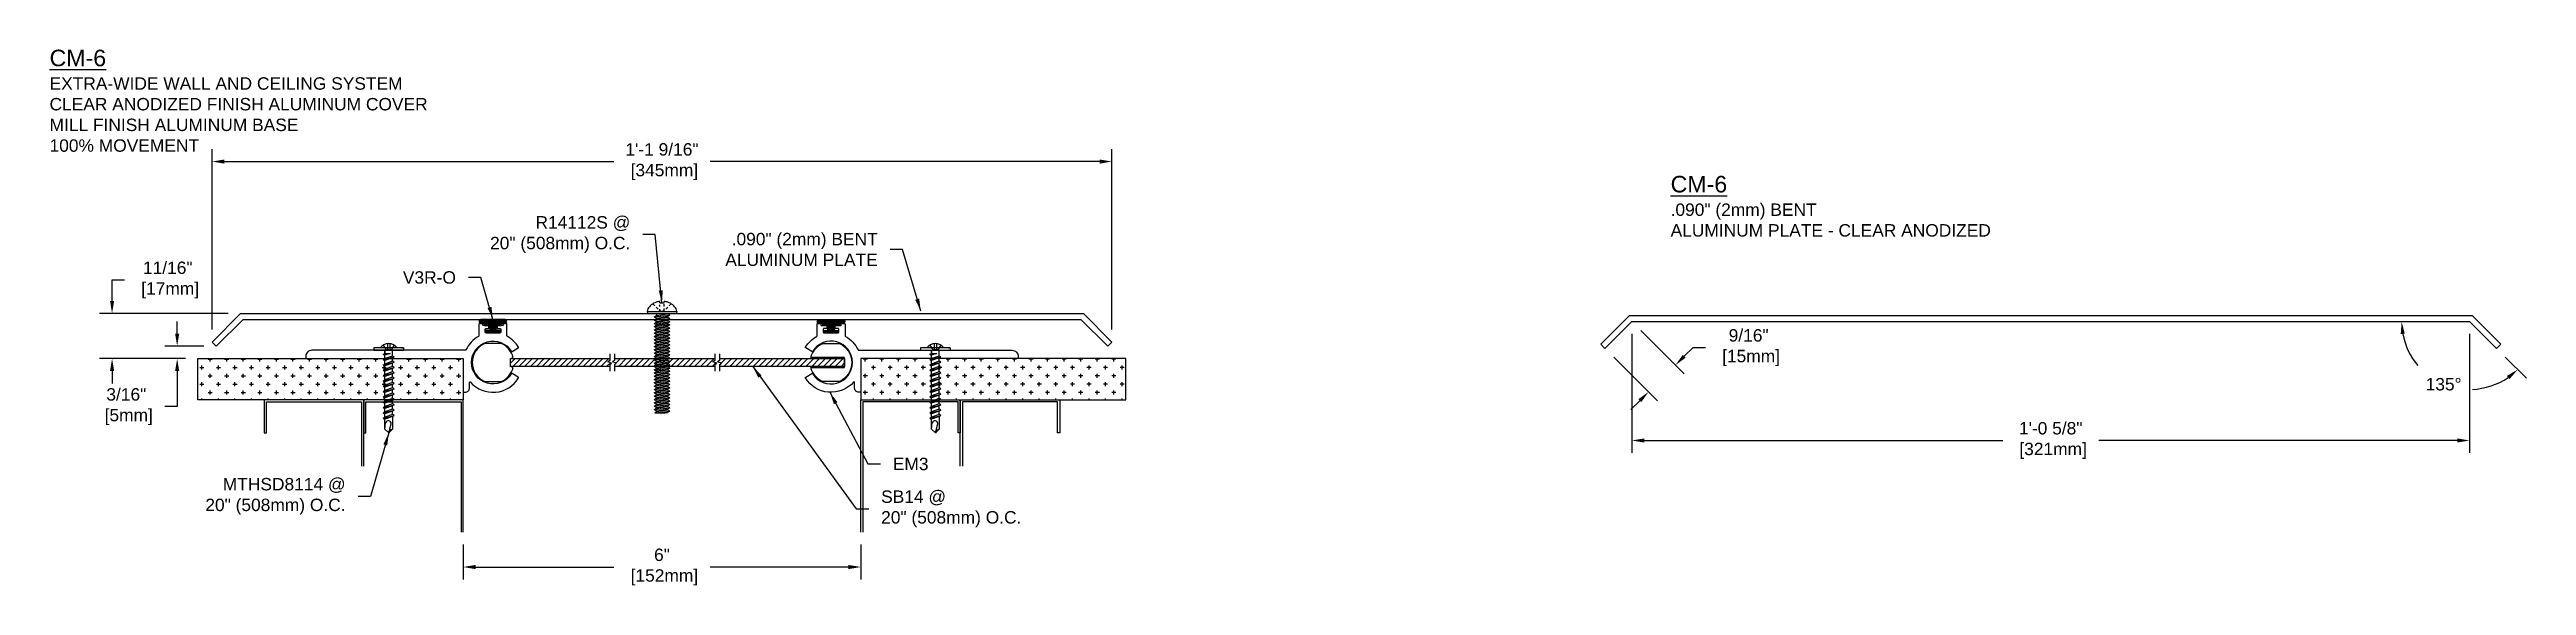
# Model space of a CAD drawing. Header units: inches. Extents: x -1.5 to 35.9, y 0.1 to 8.2.
import ezdxf

# ---------------------------------------------------------------- set-up
doc = ezdxf.new("R2010")
doc.units = ezdxf.units.IN
doc.header["$MEASUREMENT"] = 0
doc.linetypes.add('HIDDEN2', pattern=[0.1875, 0.125, -0.0625])
for name, color, linetype in [('Anchors', 4, 'Continuous'), ('Conditions', 1, 'Continuous'), ('Dimensions', 3, 'Continuous'), ('Fillers', 2, 'Continuous'), ('Metals', 7, 'Continuous'), ('TEXT', 2, 'Continuous')]:
    doc.layers.add(name, color=color, linetype=linetype)
doc.styles.add('ARIAL', font='arial.ttf')
doc.dimstyles.new('Arial', dxfattribs={"dimtxt": 0.1875, "dimasz": 0.1875, "dimexe": 0.1875, "dimexo": 0.1875, "dimgap": 0.1875, "dimtad": 0, "dimtih": 1, "dimtoh": 1, "dimdec": 4, "dimzin": 3, "dimdsep": 46, "dimlunit": 4, "dimtxsty": 'ARIAL', "dimcen": 0.1875, "dimadec": 0, "dimazin": 0, "dimtfac": 1, "dimtdec": 4, "dimtofl": 0, "dimtmove": 0, "dimatfit": 3, "dimfxl": 0, "dimfrac": 2, "dimtolj": 1, "dimtzin": 0, "dimarcsym": 0})

# ---------------------------------------------------------------- blocks, each defined once
blk = doc.blocks.new('V3RforCM')
h = blk.add_hatch(color=256)
h.paths.add_polyline_path([(0.141, -0.163), (0.205, -0.163, 0.8111), (0.189, -0.1), (-0.156, -0.1, 0.8111), (-0.172, -0.163), (-0.109, -0.163), (-0.109, -0.194), (-0.03, -0.194), (-0.03, -0.241), (-0.036, -0.267), (-0.091, -0.267), (-0.091, -0.302), (0.124, -0.302), (0.124, -0.267), (0.069, -0.267), (0.063, -0.241), (0.063, -0.194), (0.141, -0.194)])
edge = h.paths.add_edge_path(flags=16)
edge.add_spline(control_points=[(-0.139, -0.141), (-0.14, -0.141), (-0.185, -0.12), (-0.087, -0.129), (0.017, -0.14)], knot_values=[0.028497, 0.028497, 0.028497, 0.028497, 0.032831, 0.201023, 0.201023, 0.201023, 0.201023], degree=3, periodic=0)
edge.add_spline(control_points=[(0.017, -0.14), (0.12, -0.129), (0.218, -0.12), (0.173, -0.141), (0.172, -0.141)], knot_values=[0.028497, 0.028497, 0.028497, 0.028497, 0.196688, 0.201023, 0.201023, 0.201023, 0.201023], degree=3, periodic=0)
edge.add_line((0.172, -0.141), (-0.139, -0.141))
blk.add_lwpolyline([(0.141, -0.194), (0.141, -0.163), (0.205, -0.163, 0.8111), (0.189, -0.1), (-0.156, -0.1, 0.8111), (-0.172, -0.163), (-0.109, -0.163), (-0.109, -0.194), (-0.03, -0.194), (-0.03, -0.241), (-0.036, -0.267), (-0.091, -0.267), (-0.091, -0.302), (0.124, -0.302), (0.124, -0.267), (0.069, -0.267), (0.063, -0.241), (0.063, -0.194)], format="xyb", close=True)
blk.add_lwpolyline([(0.172, -0.141), (-0.139, -0.141)])
for points in [[(-0.139, -0.141), (-0.14, -0.141), (-0.185, -0.12), (-0.087, -0.129), (0.017, -0.14)], [(0.172, -0.141), (0.173, -0.141), (0.218, -0.12), (0.12, -0.129), (0.017, -0.14)]]:
    blk.add_open_spline(points, degree=3, knots=[0.028497, 0.028497, 0.028497, 0.028497, 0.0328313, 0.2010226, 0.2010226, 0.2010226, 0.2010226])
blk = doc.blocks.new('SB14')
h = blk.add_hatch()
h.set_pattern_fill('ANSI31', color=256, scale=0.5, style=0)
h.set_pattern_definition([(45, (0.5, 0), (-0.04419417, 0.04419417), [])])
h.paths.add_polyline_path([(10.047, 12.46), (10.047, 12.43), (10.018, 12.411), (10.076, 12.389), (10.047, 12.37), (10.047, 12.34), (11.933, 12.34), (11.933, 12.46)])
h.paths.add_polyline_path([(9.977, 12.34), (9.977, 12.37), (10.006, 12.389), (9.948, 12.411), (9.977, 12.43), (9.977, 12.46), (8.46, 12.46), (8.46, 12.43), (8.431, 12.411), (8.489, 12.389), (8.46, 12.37), (8.46, 12.34)])
h.paths.add_polyline_path([(8.419, 12.389), (8.361, 12.411), (8.39, 12.43), (8.39, 12.46), (6.891, 12.46), (6.891, 12.34), (8.39, 12.34), (8.39, 12.37)])
for p, q in [((8.39, 12.43), (8.361, 12.411)), ((8.419, 12.389), (8.361, 12.411)), ((8.39, 12.53), (8.39, 12.43)), ((8.39, 12.37), (8.419, 12.389)), ((8.39, 12.37), (8.39, 12.27)), ((8.46, 12.43), (8.431, 12.411)), ((8.489, 12.389), (8.431, 12.411)), ((8.46, 12.53), (8.46, 12.43)), ((8.46, 12.37), (8.489, 12.389)), ((8.46, 12.37), (8.46, 12.27)), ((9.977, 12.43), (9.948, 12.411)), ((10.006, 12.389), (9.948, 12.411)), ((9.977, 12.53), (9.977, 12.43)), ((9.977, 12.37), (10.006, 12.389)), ((9.977, 12.37), (9.977, 12.27)), ((10.047, 12.43), (10.018, 12.411)), ((10.076, 12.389), (10.018, 12.411)), ((10.047, 12.53), (10.047, 12.43)), ((10.047, 12.37), (10.076, 12.389)), ((10.047, 12.37), (10.047, 12.27))]:
    blk.add_line(p, q)
for points in [[(6.932, 12.474, 0.233897), (6.754, 12.686), (6.504, 12.686, 0.654654), (6.504, 12.113), (6.754, 12.113, 0.233897), (6.932, 12.325), (6.891, 12.34), (6.891, 12.46)], [(11.933, 12.474), (11.425, 12.474, -0.233897), (11.604, 12.686), (11.854, 12.686, -0.654654), (11.854, 12.113), (11.604, 12.113, -0.233897), (11.425, 12.325), (11.933, 12.325)]]:
    blk.add_lwpolyline(points, format="xyb", close=True)
for points in [[(6.891, 12.46), (8.39, 12.46)], [(8.39, 12.34), (6.891, 12.34)], [(8.46, 12.46), (9.977, 12.46)], [(9.977, 12.34), (8.46, 12.34)], [(10.047, 12.46), (11.933, 12.46), (11.933, 12.34), (10.047, 12.34)]]:
    blk.add_lwpolyline(points)
blk = doc.blocks.new('R14112S')
for p, q in [((-0.226, 0.031), (0.226, 0.031)), ((-0.226, 0.031), (-0.22, 0)), ((-0.22, 0), (0.22, 0)), ((-0.109, 0.116), (-0.133, 0.141)), ((-0.057, 0.062), (-0.086, 0.092)), ((-0.085, 0), (-0.085, -0.03)), ((-0.034, 0.038), (-0.042, 0.046)), ((-0.034, 0.161), (-0.034, 0.182)), ((-0.034, 0.161), (0.034, 0.161)), ((-0.034, 0.103), (-0.034, 0.131)), ((-0.034, 0.038), (-0.034, 0.065)), ((-0.034, 0.038), (-0.01, 0.038)), ((0.01, 0.038), (0.034, 0.038)), ((0.034, 0.161), (0.034, 0.182)), ((0.034, 0.106), (0.034, 0.142)), ((0.034, 0.038), (0.034, 0.073)), ((0.034, 0.038), (0.042, 0.046)), ((0.057, 0.062), (0.086, 0.092)), ((0.085, 0), (0.085, -0.005)), ((0.109, 0.116), (0.133, 0.141)), ((0.226, 0.031), (0.22, 0)), ((-0.119, -0.05), (0.119, -0.025)), ((-0.119, -0.05), (-0.085, -0.03)), ((-0.119, -0.05), (-0.085, -0.07)), ((-0.119, -0.1), (0.119, -0.075)), ((-0.119, -0.1), (-0.085, -0.08)), ((-0.119, -0.1), (-0.085, -0.12)), ((-0.119, -0.15), (0.119, -0.125)), ((-0.119, -0.15), (-0.085, -0.13)), ((-0.119, -0.15), (-0.085, -0.17)), ((-0.119, -0.2), (0.119, -0.175)), ((-0.119, -0.2), (-0.085, -0.18)), ((-0.119, -0.2), (-0.085, -0.22)), ((-0.119, -0.25), (0.119, -0.225)), ((-0.119, -0.25), (-0.085, -0.23)), ((-0.119, -0.25), (-0.085, -0.27)), ((-0.119, -0.3), (0.119, -0.275)), ((-0.119, -0.3), (-0.085, -0.28)), ((-0.119, -0.3), (-0.085, -0.32)), ((-0.119, -0.35), (0.119, -0.325)), ((-0.119, -0.35), (-0.085, -0.33)), ((-0.119, -0.35), (-0.085, -0.37)), ((-0.085, -0.03), (0.085, -0.005)), ((-0.085, -0.07), (0.085, -0.045)), ((-0.085, -0.08), (0.085, -0.055)), ((-0.085, -0.07), (-0.085, -0.08)), ((-0.085, -0.12), (0.085, -0.095)), ((-0.085, -0.13), (0.085, -0.105)), ((-0.085, -0.12), (-0.085, -0.13)), ((-0.085, -0.17), (0.085, -0.145)), ((-0.085, -0.18), (0.085, -0.155)), ((-0.085, -0.17), (-0.085, -0.18)), ((-0.085, -0.22), (0.085, -0.195)), ((-0.085, -0.23), (0.085, -0.205)), ((-0.085, -0.22), (-0.085, -0.23)), ((-0.085, -0.27), (0.085, -0.245)), ((-0.085, -0.28), (0.085, -0.255)), ((-0.085, -0.27), (-0.085, -0.28)), ((-0.085, -0.32), (0.085, -0.295)), ((-0.085, -0.33), (0.085, -0.305)), ((-0.085, -0.32), (-0.085, -0.33)), ((-0.085, -0.37), (0.085, -0.345)), ((-0.085, -0.38), (0.085, -0.355)), ((-0.085, -0.37), (-0.085, -0.38)), ((0.119, -0.025), (0.085, -0.005)), ((0.119, -0.025), (0.085, -0.045)), ((0.085, -0.045), (0.085, -0.055)), ((0.119, -0.075), (0.085, -0.055)), ((0.119, -0.075), (0.085, -0.095)), ((0.085, -0.095), (0.085, -0.105)), ((0.119, -0.125), (0.085, -0.105)), ((0.119, -0.125), (0.085, -0.145)), ((0.085, -0.145), (0.085, -0.155)), ((0.119, -0.175), (0.085, -0.155)), ((0.119, -0.175), (0.085, -0.195)), ((0.085, -0.195), (0.085, -0.205)), ((0.119, -0.225), (0.085, -0.205)), ((0.119, -0.225), (0.085, -0.245)), ((0.085, -0.245), (0.085, -0.255)), ((0.119, -0.275), (0.085, -0.255)), ((0.119, -0.275), (0.085, -0.295)), ((0.085, -0.295), (0.085, -0.305)), ((0.119, -0.325), (0.085, -0.305)), ((0.119, -0.325), (0.085, -0.345)), ((0.085, -0.345), (0.085, -0.355)), ((0.119, -0.375), (0.085, -0.355)), ((-0.119, -0.4), (0.119, -0.375)), ((-0.119, -0.4), (-0.085, -0.38)), ((-0.119, -0.4), (-0.085, -0.42)), ((-0.119, -0.45), (0.119, -0.425)), ((-0.119, -0.45), (-0.085, -0.43)), ((-0.119, -0.45), (-0.085, -0.47)), ((-0.119, -0.5), (0.119, -0.475)), ((-0.119, -0.5), (-0.085, -0.48)), ((-0.119, -0.5), (-0.085, -0.52)), ((-0.119, -0.55), (0.119, -0.525)), ((-0.119, -0.55), (-0.085, -0.53)), ((-0.119, -0.55), (-0.085, -0.57)), ((-0.119, -0.6), (0.119, -0.575)), ((-0.119, -0.6), (-0.085, -0.58)), ((-0.119, -0.6), (-0.085, -0.62)), ((-0.119, -0.65), (0.119, -0.625)), ((-0.119, -0.65), (-0.085, -0.63)), ((-0.119, -0.65), (-0.085, -0.67)), ((-0.119, -0.7), (0.119, -0.675)), ((-0.119, -0.7), (-0.085, -0.68)), ((-0.119, -0.7), (-0.085, -0.72)), ((-0.119, -0.75), (0.119, -0.725)), ((-0.119, -0.75), (-0.085, -0.73)), ((-0.085, -0.42), (0.085, -0.395)), ((-0.085, -0.43), (0.085, -0.405)), ((-0.085, -0.42), (-0.085, -0.43)), ((-0.085, -0.47), (0.085, -0.445)), ((-0.085, -0.48), (0.085, -0.455)), ((-0.085, -0.47), (-0.085, -0.48)), ((-0.085, -0.52), (0.085, -0.495)), ((-0.085, -0.53), (0.085, -0.505)), ((-0.085, -0.52), (-0.085, -0.53)), ((-0.085, -0.57), (0.085, -0.545)), ((-0.085, -0.58), (0.085, -0.555)), ((-0.085, -0.57), (-0.085, -0.58)), ((-0.085, -0.62), (0.085, -0.595)), ((-0.085, -0.63), (0.085, -0.605)), ((-0.085, -0.62), (-0.085, -0.63)), ((-0.085, -0.67), (0.085, -0.645)), ((-0.085, -0.68), (0.085, -0.655)), ((-0.085, -0.67), (-0.085, -0.68)), ((-0.085, -0.72), (0.085, -0.695)), ((-0.085, -0.73), (0.085, -0.705)), ((-0.085, -0.72), (-0.085, -0.73)), ((-0.085, -0.77), (0.085, -0.745)), ((0.119, -0.375), (0.085, -0.395)), ((0.085, -0.395), (0.085, -0.405)), ((0.119, -0.425), (0.085, -0.405)), ((0.119, -0.425), (0.085, -0.445)), ((0.085, -0.445), (0.085, -0.455)), ((0.119, -0.475), (0.085, -0.455)), ((0.119, -0.475), (0.085, -0.495)), ((0.085, -0.495), (0.085, -0.505)), ((0.119, -0.525), (0.085, -0.505)), ((0.119, -0.525), (0.085, -0.545)), ((0.085, -0.545), (0.085, -0.555)), ((0.119, -0.575), (0.085, -0.555)), ((0.119, -0.575), (0.085, -0.595)), ((0.085, -0.595), (0.085, -0.605)), ((0.119, -0.625), (0.085, -0.605)), ((0.119, -0.625), (0.085, -0.645)), ((0.085, -0.645), (0.085, -0.655)), ((0.119, -0.675), (0.085, -0.655)), ((0.119, -0.675), (0.085, -0.695)), ((0.085, -0.695), (0.085, -0.705)), ((0.119, -0.725), (0.085, -0.705)), ((0.119, -0.725), (0.085, -0.745)), ((0.085, -0.745), (0.085, -0.755)), ((-0.119, -0.75), (-0.085, -0.77)), ((-0.119, -0.8), (0.119, -0.775)), ((-0.119, -0.8), (-0.085, -0.78)), ((-0.119, -0.8), (-0.085, -0.82)), ((-0.119, -0.85), (0.119, -0.825)), ((-0.119, -0.85), (-0.085, -0.83)), ((-0.119, -0.85), (-0.085, -0.87)), ((-0.119, -0.9), (0.119, -0.875)), ((-0.119, -0.9), (-0.085, -0.88)), ((-0.119, -0.9), (-0.085, -0.92)), ((-0.119, -0.95), (0.119, -0.925)), ((-0.119, -0.95), (-0.085, -0.93)), ((-0.119, -0.95), (-0.085, -0.97)), ((-0.119, -1), (0.119, -0.975)), ((-0.119, -1), (-0.085, -0.98)), ((-0.119, -1), (-0.085, -1.02)), ((-0.119, -1.05), (0.119, -1.025)), ((-0.119, -1.05), (-0.085, -1.03)), ((-0.119, -1.05), (-0.085, -1.07)), ((-0.119, -1.1), (0.119, -1.075)), ((-0.119, -1.1), (-0.085, -1.08)), ((-0.119, -1.1), (-0.085, -1.12)), ((-0.085, -0.78), (0.085, -0.755)), ((-0.085, -0.77), (-0.085, -0.78)), ((-0.085, -0.82), (0.085, -0.795)), ((-0.085, -0.83), (0.085, -0.805)), ((-0.085, -0.82), (-0.085, -0.83)), ((-0.085, -0.87), (0.085, -0.845)), ((-0.085, -0.88), (0.085, -0.855)), ((-0.085, -0.87), (-0.085, -0.88)), ((-0.085, -0.92), (0.085, -0.895)), ((-0.085, -0.93), (0.085, -0.905)), ((-0.085, -0.92), (-0.085, -0.93)), ((-0.085, -0.97), (0.085, -0.945)), ((-0.085, -0.98), (0.085, -0.955)), ((-0.085, -0.97), (-0.085, -0.98)), ((-0.085, -1.02), (0.085, -0.995)), ((-0.085, -1.03), (0.085, -1.005)), ((-0.085, -1.02), (-0.085, -1.03)), ((-0.085, -1.07), (0.085, -1.045)), ((-0.085, -1.08), (0.085, -1.055)), ((-0.085, -1.07), (-0.085, -1.08)), ((-0.085, -1.12), (0.085, -1.095)), ((-0.085, -1.13), (0.085, -1.105)), ((-0.085, -1.12), (-0.085, -1.13)), ((0.119, -0.775), (0.085, -0.755)), ((0.119, -0.775), (0.085, -0.795)), ((0.085, -0.795), (0.085, -0.805)), ((0.119, -0.825), (0.085, -0.805)), ((0.119, -0.825), (0.085, -0.845)), ((0.085, -0.845), (0.085, -0.855)), ((0.119, -0.875), (0.085, -0.855)), ((0.119, -0.875), (0.085, -0.895)), ((0.085, -0.895), (0.085, -0.905)), ((0.119, -0.925), (0.085, -0.905)), ((0.119, -0.925), (0.085, -0.945)), ((0.085, -0.945), (0.085, -0.955)), ((0.119, -0.975), (0.085, -0.955)), ((0.119, -0.975), (0.085, -0.995)), ((0.085, -0.995), (0.085, -1.005)), ((0.119, -1.025), (0.085, -1.005)), ((0.119, -1.025), (0.085, -1.045)), ((0.085, -1.045), (0.085, -1.055)), ((0.119, -1.075), (0.085, -1.055)), ((0.119, -1.075), (0.085, -1.095)), ((0.085, -1.095), (0.085, -1.105)), ((0.119, -1.125), (0.085, -1.105)), ((-0.119, -1.15), (0.119, -1.125)), ((-0.119, -1.15), (-0.085, -1.13)), ((-0.119, -1.15), (-0.085, -1.17)), ((-0.119, -1.2), (0.119, -1.175)), ((-0.119, -1.2), (-0.085, -1.18)), ((-0.119, -1.2), (-0.085, -1.22)), ((-0.119, -1.25), (0.119, -1.225)), ((-0.119, -1.25), (-0.085, -1.23)), ((-0.119, -1.25), (-0.085, -1.27)), ((-0.119, -1.3), (0.119, -1.275)), ((-0.119, -1.3), (-0.085, -1.28)), ((-0.119, -1.3), (-0.085, -1.32)), ((-0.119, -1.35), (0.119, -1.325)), ((-0.119, -1.35), (-0.085, -1.33)), ((-0.119, -1.35), (-0.085, -1.37)), ((-0.119, -1.4), (0.119, -1.375)), ((-0.119, -1.4), (-0.085, -1.38)), ((-0.119, -1.4), (-0.085, -1.42)), ((-0.119, -1.45), (0.119, -1.425)), ((-0.119, -1.45), (-0.085, -1.43)), ((-0.119, -1.45), (-0.085, -1.47)), ((-0.11, -1.5), (0.119, -1.475)), ((-0.11, -1.5), (-0.085, -1.48)), ((-0.085, -1.17), (0.085, -1.145)), ((-0.085, -1.18), (0.085, -1.155)), ((-0.085, -1.17), (-0.085, -1.18)), ((-0.085, -1.22), (0.085, -1.195)), ((-0.085, -1.23), (0.085, -1.205)), ((-0.085, -1.22), (-0.085, -1.23)), ((-0.085, -1.27), (0.085, -1.245)), ((-0.085, -1.28), (0.085, -1.255)), ((-0.085, -1.27), (-0.085, -1.28)), ((-0.085, -1.32), (0.085, -1.295)), ((-0.085, -1.33), (0.085, -1.305)), ((-0.085, -1.32), (-0.085, -1.33)), ((-0.085, -1.37), (0.085, -1.345)), ((-0.085, -1.38), (0.085, -1.355)), ((-0.085, -1.37), (-0.085, -1.38)), ((-0.085, -1.42), (0.085, -1.395)), ((-0.085, -1.43), (0.085, -1.405)), ((-0.085, -1.42), (-0.085, -1.43)), ((-0.085, -1.47), (0.085, -1.445)), ((-0.085, -1.48), (0.085, -1.455)), ((-0.085, -1.47), (-0.085, -1.48)), ((0.048, -1.5), (0.085, -1.495)), ((0.119, -1.125), (0.085, -1.145)), ((0.085, -1.145), (0.085, -1.155)), ((0.119, -1.175), (0.085, -1.155)), ((0.119, -1.175), (0.085, -1.195)), ((0.085, -1.195), (0.085, -1.205)), ((0.119, -1.225), (0.085, -1.205)), ((0.119, -1.225), (0.085, -1.245)), ((0.085, -1.245), (0.085, -1.255)), ((0.119, -1.275), (0.085, -1.255)), ((0.119, -1.275), (0.085, -1.295)), ((0.085, -1.295), (0.085, -1.305)), ((0.119, -1.325), (0.085, -1.305)), ((0.119, -1.325), (0.085, -1.345)), ((0.085, -1.345), (0.085, -1.355)), ((0.119, -1.375), (0.085, -1.355)), ((0.119, -1.375), (0.085, -1.395)), ((0.085, -1.395), (0.085, -1.405)), ((0.119, -1.425), (0.085, -1.405)), ((0.119, -1.425), (0.085, -1.445)), ((0.085, -1.445), (0.085, -1.455)), ((0.119, -1.475), (0.085, -1.455)), ((0.119, -1.475), (0.085, -1.495)), ((-0.11, -1.5), (0.048, -1.5))]:
    blk.add_line(p, q)
for centre, radius, start, end in [((-0.08, 0), 0.149, 152.7282, 167.9922), ((-0.041, -0.02), 0.192, 128.7816, 152.7282), ((-0.016, -0.051), 0.232, 108.4084, 128.7816), ((0, -0.1), 0.284, 96.8718, 108.4084), ((0, -0.1), 0.284, 71.5916, 83.1282), ((0.016, -0.051), 0.232, 51.2184, 71.5916), ((0.041, -0.02), 0.192, 27.2718, 51.2184), ((0.08, 0), 0.149, 12.0078, 27.2718)]:
    blk.add_arc(centre, radius, start, end)
blk = doc.blocks.new('em3')
blk.add_lwpolyline([(-22.235, -3.441), (-22.235, -3.399, 0.414214), (-22.245, -3.389), (-22.28, -3.389, -0.414214), (-22.29, -3.379), (-22.29, -3.352, -0.414214), (-22.28, -3.342), (-22.207, -3.342, 0.414214), (-22.197, -3.332), (-22.197, -3.321, -0.414214), (-22.187, -3.311), (-22.151, -3.311, -0.414214), (-22.141, -3.321), (-22.141, -3.498, 0.273807), (-22.136, -3.507, -0.158832), (-21.945, -3.71, 0.29076), (-21.936, -3.716), (-19.621, -3.716, -0.414214), (-19.527, -3.81), (-19.527, -3.831, -0.414214), (-19.537, -3.841), (-21.892, -3.841, 0.414214), (-21.902, -3.851), (-21.902, -4.341, -0.414214), (-21.912, -4.351), (-21.933, -4.351, -0.414214), (-21.996, -4.289), (-21.996, -4.204, 0.692603), (-22.013, -4.198, -0.506912), (-22.737, -4.135, -0.420887), (-22.733, -4.121), (-22.642, -4.069, -0.405496), (-22.629, -4.072, 3.520953), (-22.629, -3.731, -0.405496), (-22.642, -3.734), (-22.733, -3.681, -0.420887), (-22.737, -3.668, -0.131423), (-22.569, -3.507, 0.273807), (-22.563, -3.498), (-22.563, -3.321, -0.414214), (-22.553, -3.311), (-22.517, -3.311, -0.414214), (-22.507, -3.321), (-22.507, -3.332, 0.414214), (-22.497, -3.342), (-22.425, -3.342, -0.414214), (-22.415, -3.352), (-22.415, -3.379, -0.414214), (-22.425, -3.389), (-22.46, -3.389, 0.414214), (-22.47, -3.399), (-22.47, -3.441, 0.414214), (-22.46, -3.451), (-22.245, -3.451, 0.414214)], format="xyb", close=True)
blk = doc.blocks.new('BENT ALUMPLT')
at = {"layer": 'Metals'}
for p, q in [((-6.788, -0.467), (-6.725, -0.53)), ((6.725, -0.53), (6.788, -0.467))]:
    blk.add_line(p, q, dxfattribs=at)
for points in [[(-6.788, -0.467), (-6.357, -0.035), (6.357, -0.035), (6.788, -0.467)], [(-6.725, -0.53), (-6.319, -0.125), (6.319, -0.125), (6.725, -0.53)]]:
    blk.add_lwpolyline(points, dxfattribs=at)
blk = doc.blocks.new('*D11')
at = {"layer": 'Defpoints', "color": 0}
for p in [(4.727, 0.882), (10.727, 0.882), (10.727, 0.357)]:
    blk.add_point(p, dxfattribs=at)
at = {"layer": 'Dimensions', "color": 0, "lineweight": -2}
for p, q in [((4.727, 0.695), (4.727, 0.169)), ((10.727, 0.695), (10.727, 0.169)), ((4.915, 0.357), (7.002, 0.357)), ((10.54, 0.357), (8.452, 0.357))]:
    blk.add_line(p, q, dxfattribs=at)
at = {"layer": 'Dimensions', "color": 0}
for points in [[(4.915, 0.388), (4.915, 0.325), (4.727, 0.357)], [(10.54, 0.388), (10.54, 0.325), (10.727, 0.357)]]:
    blk.add_solid(points, dxfattribs=at)
at = {"layer": 'Dimensions', "color": 0, "insert": (7.727, 0.357), "char_height": 0.1875, "attachment_point": 5, "style": 'ARIAL'}
blk.add_mtext('\\A1;6"\\P [152mm]', dxfattribs=at)
blk = doc.blocks.new('*D12')
at = {"layer": 'Defpoints', "color": 0}
for p in [(14.516, 6.483), (0.939, 3.757), (14.516, 3.757)]:
    blk.add_point(p, dxfattribs=at)
at = {"layer": 'Dimensions', "color": 0, "lineweight": -2}
for p, q in [((0.939, 3.945), (0.939, 6.671)), ((1.127, 6.483), (7.002, 6.483)), ((14.328, 6.483), (8.452, 6.483)), ((14.516, 3.945), (14.516, 6.671))]:
    blk.add_line(p, q, dxfattribs=at)
at = {"layer": 'Dimensions', "color": 0}
for points in [[(1.127, 6.515), (1.127, 6.452), (0.939, 6.483)], [(14.328, 6.515), (14.328, 6.452), (14.516, 6.483)]]:
    blk.add_solid(points, dxfattribs=at)
at = {"layer": 'Dimensions', "color": 0, "insert": (7.727, 6.483), "char_height": 0.1875, "attachment_point": 5, "style": 'ARIAL'}
blk.add_mtext('\\A1;1\'-1 9/16"\\P [345mm]', dxfattribs=at)
blk = doc.blocks.new('*D13')
at = {"layer": 'Defpoints', "color": 0}
for p in [(0.413, 3.507), (0.727, 3.507), (1.003, 3.694)]:
    blk.add_point(p, dxfattribs=at)
at = {"layer": 'Dimensions', "color": 0, "lineweight": -2}
for p, q in [((0.413, 3.881), (0.413, 4.069)), ((0.815, 3.694), (0.226, 3.694)), ((0.54, 3.507), (0.226, 3.507)), ((0.413, 3.32), (0.413, 2.781)), ((0.413, 2.781), (0.226, 2.781))]:
    blk.add_line(p, q, dxfattribs=at)
at = {"layer": 'Dimensions', "color": 0}
for points in [[(0.382, 3.881), (0.444, 3.881), (0.413, 3.694)], [(0.382, 3.32), (0.444, 3.32), (0.413, 3.507)]]:
    blk.add_solid(points, dxfattribs=at)
at = {"layer": 'Dimensions', "color": 0, "insert": (-0.354, 2.781), "char_height": 0.1875, "attachment_point": 5, "style": 'ARIAL'}
blk.add_mtext('\\A1;3/16"\\P [5mm]', dxfattribs=at)
blk = doc.blocks.new('*D14')
at = {"layer": 'Defpoints', "color": 0}
for p in [(-0.569, 4.19), (1.371, 4.19), (0.727, 3.507)]:
    blk.add_point(p, dxfattribs=at)
at = {"layer": 'Dimensions', "color": 0, "lineweight": -2}
for p, q in [((-0.569, 4.378), (-0.569, 4.694)), ((-0.569, 4.694), (-0.382, 4.694)), ((1.183, 4.19), (-0.757, 4.19)), ((0.54, 3.507), (-0.757, 3.507)), ((-0.569, 3.32), (-0.569, 3.132))]:
    blk.add_line(p, q, dxfattribs=at)
at = {"layer": 'Dimensions', "color": 0}
for points in [[(-0.6, 4.378), (-0.538, 4.378), (-0.569, 4.19)], [(-0.6, 3.32), (-0.538, 3.32), (-0.569, 3.507)]]:
    blk.add_solid(points, dxfattribs=at)
at = {"layer": 'Dimensions', "color": 0, "insert": (0.271, 4.694), "char_height": 0.1875, "attachment_point": 5, "style": 'ARIAL'}
blk.add_mtext('\\A1;11/16"\\P [17mm]', dxfattribs=at)
blk = doc.blocks.new('*D15')
at = {"layer": 'Defpoints', "color": 0}
for p in [(22.359, 4.065), (21.954, 3.66), (22.611, 3.003)]:
    blk.add_point(p, dxfattribs=at)
at = {"layer": 'Dimensions', "color": 0, "lineweight": -2}
for p, q in [((22.492, 3.933), (23.149, 3.275)), ((22.086, 3.527), (22.744, 2.87)), ((23.149, 3.541), (23.282, 3.673)), ((23.282, 3.673), (23.469, 3.673)), ((22.478, 2.87), (22.346, 2.738))]:
    blk.add_line(p, q, dxfattribs=at)
at = {"layer": 'Dimensions', "color": 0}
for points in [[(23.127, 3.563), (23.171, 3.519), (23.016, 3.408)], [(22.456, 2.892), (22.501, 2.848), (22.611, 3.003)]]:
    blk.add_solid(points, dxfattribs=at)
at = {"layer": 'Dimensions', "color": 0, "insert": (24.121, 3.673), "char_height": 0.1875, "attachment_point": 5, "style": 'ARIAL'}
blk.add_mtext('\\A1;9/16"\\P [15mm]', dxfattribs=at)
blk = doc.blocks.new('*D16')
at = {"layer": 'Defpoints', "color": 0}
for p in [(22.359, 4.065), (34.998, 4.065), (34.998, 2.269)]:
    blk.add_point(p, dxfattribs=at)
at = {"layer": 'Dimensions', "color": 0, "lineweight": -2}
for p, q in [((22.359, 3.878), (22.359, 2.082)), ((34.998, 3.878), (34.998, 2.082)), ((22.547, 2.269), (27.954, 2.269)), ((34.81, 2.269), (29.403, 2.269))]:
    blk.add_line(p, q, dxfattribs=at)
at = {"layer": 'Dimensions', "color": 0}
for points in [[(22.547, 2.3), (22.547, 2.238), (22.359, 2.269)], [(34.81, 2.3), (34.81, 2.238), (34.998, 2.269)]]:
    blk.add_solid(points, dxfattribs=at)
at = {"layer": 'Dimensions', "color": 0, "insert": (28.678, 2.269), "char_height": 0.1875, "attachment_point": 5, "style": 'ARIAL'}
blk.add_mtext('\\A1;1\'-0 5/8"\\P [321mm]', dxfattribs=at)
blk = doc.blocks.new('*D17')
at = {"layer": 'Defpoints', "color": 0}
for p in [(26.359, 4.065), (34.998, 4.065), (34.998, 4.065), (35.403, 3.66), (34.273, 3.34)]:
    blk.add_point(p, dxfattribs=at)
at = {"layer": 'Dimensions', "color": 0, "lineweight": -2}
blk.add_line((35.536, 3.527), (35.855, 3.208), dxfattribs=at)
for start, end in [(190.4912, 220.3616), (272.4043, 304.5088)]:
    blk.add_arc((34.998, 4.065), 1.025, start, end, dxfattribs=at)
at = {"layer": 'Dimensions', "color": 0}
for points in [[(33.958, 3.876), (34.02, 3.882), (33.972, 4.065)], [(35.559, 3.244), (35.599, 3.196), (35.723, 3.34)]]:
    blk.add_solid(points, dxfattribs=at)
at = {"layer": 'Dimensions', "color": 0, "insert": (34.605, 3.118), "char_height": 0.1875, "attachment_point": 5, "style": 'ARIAL'}
blk.add_mtext('\\A1;135°', dxfattribs=at)
blk = doc.blocks.new('MTHSD8114')
for p, q in [((0.224, 0.038), (-0.224, 0.038)), ((-0.224, 0.038), (-0.224, 0)), ((-0.224, 0), (0.224, 0)), ((-0.056, 0), (0.056, 0)), ((0.06, -0.087), (0.06, 0)), ((0.224, 0.038), (0.224, 0)), ((-0.081, -0.061), (-0.024, -0.047)), ((-0.081, -0.061), (-0.056, -0.047)), ((-0.081, -0.061), (-0.056, -0.074)), ((-0.081, -0.141), (0.085, -0.101)), ((-0.081, -0.141), (-0.056, -0.127)), ((-0.081, -0.141), (-0.056, -0.155)), ((-0.081, -0.221), (0.085, -0.181)), ((-0.081, -0.221), (-0.056, -0.208)), ((-0.081, -0.221), (-0.056, -0.235)), ((-0.081, -0.302), (0.085, -0.262)), ((-0.081, -0.302), (-0.056, -0.288)), ((-0.081, -0.302), (-0.056, -0.316)), ((-0.081, -0.382), (0.085, -0.342)), ((-0.081, -0.382), (-0.056, -0.368)), ((-0.056, -0.047), (-0.056, 0)), ((-0.056, 0), (-0.056, -0.047)), ((0.024, -0.047), (-0.056, -0.074)), ((-0.056, -0.047), (0.024, -0.047)), ((-0.056, -0.127), (-0.056, -0.074)), ((0.06, -0.087), (-0.056, -0.127)), ((0.06, -0.115), (-0.056, -0.155)), ((-0.056, -0.208), (-0.056, -0.155)), ((0.06, -0.167), (-0.056, -0.208)), ((0.06, -0.195), (-0.056, -0.235)), ((-0.056, -0.288), (-0.056, -0.235)), ((0.06, -0.248), (-0.056, -0.288)), ((0.06, -0.276), (-0.056, -0.316)), ((-0.056, -0.368), (-0.056, -0.316)), ((0.06, -0.328), (-0.056, -0.368)), ((0.06, -0.356), (-0.056, -0.396)), ((0.085, -0.101), (0.06, -0.087)), ((0.085, -0.101), (0.06, -0.115)), ((0.06, -0.167), (0.06, -0.115)), ((0.085, -0.181), (0.06, -0.167)), ((0.085, -0.181), (0.06, -0.195)), ((0.06, -0.248), (0.06, -0.195)), ((0.085, -0.262), (0.06, -0.248)), ((0.085, -0.262), (0.06, -0.276)), ((0.06, -0.328), (0.06, -0.276)), ((0.085, -0.342), (0.06, -0.328)), ((0.085, -0.342), (0.06, -0.356)), ((0.06, -0.409), (0.06, -0.356)), ((-0.081, -0.382), (-0.056, -0.396)), ((-0.081, -0.463), (0.085, -0.422)), ((-0.081, -0.463), (-0.056, -0.449)), ((-0.081, -0.463), (-0.056, -0.477)), ((-0.081, -0.543), (0.085, -0.503)), ((-0.081, -0.543), (-0.056, -0.529)), ((-0.081, -0.543), (-0.056, -0.557)), ((-0.081, -0.624), (0.085, -0.583)), ((-0.081, -0.624), (-0.056, -0.61)), ((-0.081, -0.624), (-0.056, -0.637)), ((-0.081, -0.704), (0.085, -0.664)), ((-0.081, -0.704), (-0.056, -0.69)), ((-0.081, -0.704), (-0.056, -0.718)), ((-0.081, -0.784), (0.085, -0.744)), ((-0.056, -0.449), (-0.056, -0.396)), ((0.06, -0.409), (-0.056, -0.449)), ((0.06, -0.436), (-0.056, -0.477)), ((-0.056, -0.529), (-0.056, -0.477)), ((0.06, -0.489), (-0.056, -0.529)), ((0.06, -0.517), (-0.056, -0.557)), ((-0.056, -0.61), (-0.056, -0.557)), ((0.06, -0.569), (-0.056, -0.61)), ((0.06, -0.597), (-0.056, -0.637)), ((-0.056, -0.69), (-0.056, -0.637)), ((0.06, -0.65), (-0.056, -0.69)), ((0.06, -0.678), (-0.056, -0.718)), ((-0.056, -0.771), (-0.056, -0.718)), ((0.06, -0.73), (-0.056, -0.771)), ((0.085, -0.422), (0.06, -0.409)), ((0.085, -0.422), (0.06, -0.436)), ((0.06, -0.489), (0.06, -0.436)), ((0.085, -0.503), (0.06, -0.489)), ((0.085, -0.503), (0.06, -0.517)), ((0.06, -0.569), (0.06, -0.517)), ((0.085, -0.583), (0.06, -0.569)), ((0.085, -0.583), (0.06, -0.597)), ((0.06, -0.65), (0.06, -0.597)), ((0.085, -0.664), (0.06, -0.65)), ((0.085, -0.664), (0.06, -0.678)), ((0.06, -0.73), (0.06, -0.678)), ((0.085, -0.744), (0.06, -0.73)), ((0.085, -0.744), (0.06, -0.758)), ((-0.081, -0.784), (-0.056, -0.771)), ((-0.081, -0.784), (-0.056, -0.798)), ((-0.081, -0.865), (0.085, -0.825)), ((-0.081, -0.865), (-0.056, -0.851)), ((-0.081, -0.865), (-0.056, -0.879)), ((-0.081, -0.945), (0.085, -0.905)), ((-0.081, -0.945), (-0.056, -0.931)), ((-0.081, -0.945), (-0.056, -0.959)), ((-0.081, -1.026), (0.085, -0.985)), ((-0.081, -1.026), (-0.056, -1.012)), ((-0.081, -1.026), (-0.056, -1.04)), ((0.06, -0.758), (-0.056, -0.798)), ((-0.056, -0.851), (-0.056, -0.798)), ((0.06, -0.811), (-0.056, -0.851)), ((0.06, -0.839), (-0.056, -0.879)), ((-0.056, -0.931), (-0.056, -0.879)), ((0.06, -0.891), (-0.056, -0.931)), ((0.06, -0.919), (-0.056, -0.959)), ((-0.056, -1.012), (-0.056, -0.959)), ((0.06, -0.972), (-0.056, -1.012)), ((0.06, -0.999), (-0.056, -1.04)), ((-0.056, -1.192), (-0.056, -1.04)), ((-0.056, -1.192), (-0.046, -1.097)), ((0.002, -1.25), (0.039, -1.111)), ((0.06, -0.811), (0.06, -0.758)), ((0.085, -0.825), (0.06, -0.811)), ((0.085, -0.825), (0.06, -0.839)), ((0.06, -0.891), (0.06, -0.839)), ((0.085, -0.905), (0.06, -0.891)), ((0.085, -0.905), (0.06, -0.919)), ((0.06, -0.972), (0.06, -0.919)), ((0.085, -0.985), (0.06, -0.972)), ((0.085, -0.985), (0.06, -0.999)), ((0.06, -0.999), (0.06, -1.192)), ((0.002, -1.25), (-0.056, -1.192)), ((0.002, -1.25), (0.06, -1.192))]:
    blk.add_line(p, q)
at = {"linetype": 'HIDDEN2'}
for p, q in [((-0.081, 0.079), (-0.038, 0.006)), ((0.038, 0.006), (-0.038, 0.006)), ((-0.019, 0.099), (-0.016, 0.006)), ((0.019, 0.099), (0.016, 0.006)), ((0.081, 0.079), (0.038, 0.006))]:
    blk.add_line(p, q, dxfattribs=at)
for centre, radius, start, end in [((0, -0.066), 0.166, 38.5375, 141.4625), ((-0.005, -1.11), 0.0433, 358.315, 162.8045), ((0.089, -1.279), 0.0922, 108.6241, 161.3759)]:
    blk.add_arc(centre, radius, start, end)
blk.add_point((0.204, 0.038))

msp = doc.modelspace()

# ---------------------------------------------------------------- hatches: boundary and pattern name
at = {"layer": 'Conditions'}
h = msp.add_hatch(dxfattribs=at)
h.set_pattern_fill('CROSS', color=256, scale=0.5, style=0)
h.set_pattern_definition([(0, (-0.24612, -0.8798), (0.125, 0.125), [0.0625, -0.1875]), (90, (-0.21487, -0.91105), (-0.125, 0.125), [0.0625, -0.1875])])
h.paths.add_polyline_path([(4.72728, 2.88233), (4.72728, 3.50733), (3.70179, 3.50733), (3.69578, 3.50522), (3.69578, 3.44822), (3.71956, 3.43505), (3.69578, 3.42189), (3.69578, 3.36488), (3.71956, 3.35172), (3.69578, 3.33856), (3.69578, 3.28155), (3.71956, 3.26839), (3.69578, 3.25522), (3.69578, 3.19822), (3.71956, 3.18505), (3.69578, 3.17189), (3.69578, 3.11488), (3.71956, 3.10172), (3.69578, 3.08856), (3.69578, 3.03155), (3.71956, 3.01839), (3.69578, 3.00522), (3.69578, 2.94822), (3.71956, 2.93505), (3.69578, 2.92189), (3.69578, 2.88233)])
h.paths.add_polyline_path([(0.72728, 3.50733), (0.72728, 2.88233), (3.56754, 2.88233), (3.54756, 2.89339), (3.57078, 2.90624), (3.57078, 2.96387), (3.54756, 2.97672), (3.57078, 2.98957), (3.57078, 3.0472), (3.54756, 3.06005), (3.57078, 3.07291), (3.57078, 3.13053), (3.54756, 3.14339), (3.57078, 3.15624), (3.57078, 3.21387), (3.54756, 3.22672), (3.57078, 3.23957), (3.57078, 3.2972), (3.54756, 3.31005), (3.57078, 3.32291), (3.57078, 3.38053), (3.54756, 3.39339), (3.57078, 3.40624), (3.57078, 3.46387), (3.54756, 3.47672), (3.57078, 3.48957), (3.57078, 3.50733), (2.35228, 3.50733)])
h = msp.add_hatch(dxfattribs=at)
h.set_pattern_fill('CROSS', color=256, scale=0.5, style=0)
h.set_pattern_definition([(180, (15.70068, -0.8798), (-0.125, 0.125), [0.0625, -0.1875]), (90, (15.66943, -0.91105), (0.125, 0.125), [0.0625, -0.1875])])
h.paths.add_polyline_path([(10.72728, 3.50733), (11.75278, 3.50733), (11.75878, 3.50522), (11.75878, 3.44822), (11.735, 3.43505), (11.75878, 3.42189), (11.75878, 3.36488), (11.735, 3.35172), (11.75878, 3.33856), (11.75878, 3.28155), (11.735, 3.26839), (11.75878, 3.25522), (11.75878, 3.19822), (11.735, 3.18505), (11.75878, 3.17189), (11.75878, 3.11488), (11.735, 3.10172), (11.75878, 3.08856), (11.75878, 3.03155), (11.735, 3.01839), (11.75878, 3.00522), (11.75878, 2.94822), (11.735, 2.93505), (11.75878, 2.92189), (11.75878, 2.88233), (10.72728, 2.88233)])
h.paths.add_polyline_path([(11.88378, 3.21387), (11.907, 3.22672), (11.88378, 3.23957), (11.88378, 3.2972), (11.907, 3.31005), (11.88378, 3.32291), (11.88378, 3.38053), (11.907, 3.39339), (11.88378, 3.40624), (11.88378, 3.46387), (11.907, 3.47672), (11.88378, 3.48957), (11.88378, 3.50733), (13.10228, 3.50733), (14.72728, 3.50733), (14.72728, 2.88233), (11.88703, 2.88233), (11.907, 2.89339), (11.88378, 2.90624), (11.88378, 2.96387), (11.907, 2.97672), (11.88378, 2.98957), (11.88378, 3.0472), (11.907, 3.06005), (11.88378, 3.07291), (11.88378, 3.13053), (11.907, 3.14339), (11.88378, 3.15624)])

# ---------------------------------------------------------------- linework, layer by layer
for points in [[(4.72728, 2.88233), (0.72728, 2.88233), (0.72728, 3.50733), (4.72728, 3.50733), (4.72728, 2.88233)], [(10.72728, 2.88233), (14.72728, 2.88233), (14.72728, 3.50733), (10.72728, 3.50733), (10.72728, 2.88233)], [(3.22728, 1.88266), (3.22728, 2.88233), (1.72728, 2.88233), (1.72728, 2.38233), (1.75853, 2.38233), (1.75853, 2.85108), (3.19603, 2.85108), (3.19603, 1.88271)], [(4.72728, 0.88233), (4.72728, 2.88233), (3.22728, 2.88233), (3.22728, 2.38233), (3.25853, 2.38233), (3.25853, 2.85108), (4.69603, 2.85108), (4.69603, 0.88233)], [(10.72728, 0.88233), (10.72728, 2.88233), (12.22728, 2.88233), (12.22728, 2.38233), (12.19603, 2.38233), (12.19603, 2.85108), (10.75853, 2.85108), (10.75853, 0.88233)], [(12.22728, 1.88266), (12.22728, 2.88233), (13.72728, 2.88233), (13.72728, 2.38233), (13.69603, 2.38233), (13.69603, 2.85108), (12.25853, 2.85108), (12.25853, 1.88271)]]:
    msp.add_lwpolyline(points, dxfattribs=at)

# ---------------------------------------------------------------- block references
at = {"layer": 'Anchors'}
for name, p in [('R14112S', (7.72728, 4.18887)), ('MTHSD8114', (3.60346, 3.63233)), ('SB14', (-1.45128, -8.95287)), ('MTHSD8114', (11.8511, 3.63233))]:
    msp.add_blockref(name, p, dxfattribs=at)
at = {"layer": 'Fillers'}
msp.add_blockref('V3RforCM', (5.16074, 4.19915), dxfattribs=at)
at = {"layer": 'Fillers', "xscale": -1}
msp.add_blockref('V3RforCM', (10.29382, 4.19915), dxfattribs=at)
at = {"layer": 'Metals'}
for name, p in [('BENT ALUMPLT', (7.72728, 4.22387)), ('BENT ALUMPLT', (28.67837, 4.19037)), ('em3', (32.62944, 7.34821))]:
    msp.add_blockref(name, p, dxfattribs=at)
at = {"layer": 'Metals', "xscale": -1}
msp.add_blockref('em3', (-17.17488, 7.34821), dxfattribs=at)

# ---------------------------------------------------------------- texts
at = {"layer": 'TEXT', "char_height": 0.25, "width": 9.6875, "attachment_point": 1, "style": 'ARIAL'}
for s, insert in [('{\\LCM-6\\P\\H0.75x;\\lEXTRA-WIDE WALL AND CEILING SYSTEM\\PCLEAR ANODIZED FINISH ALUMINUM COVER\\PMILL FINISH ALUMINUM BASE\\P100% MOVEMENT}', (-1.51243, 8.17361)), ('{\\LCM-6\\P\\H0.75x;\\l.090" (2mm) BENT\\PALUMINUM PLATE - CLEAR ANODIZED }', (22.94367, 6.26703))]:
    msp.add_mtext(s, dxfattribs=dict(at, insert=insert))
at = {"layer": 'TEXT', "char_height": 0.1875, "style": 'ARIAL'}
for s, insert, attachment_point in [('R14112S @\\P20" (508mm) O.C.', (7.24969, 5.38038), 6), ('.090" (2mm) BENT\\PALUMINUM PLATE', (10.98173, 5.15455), 6), ('V3R-O', (4.61866, 4.73105), 6), ('EM3', (11.20964, 1.91351), 4), ('MTHSD8114 @\\P20" (508mm) O.C.', (2.95368, 1.42401), 6), ('SB14 @\\P20" (508mm) O.C.', (11.03342, 1.23567), 4)]:
    msp.add_mtext(s, dxfattribs=dict(at, insert=insert, attachment_point=attachment_point))

# ---------------------------------------------------------------- dimensions: what is measured, and where the dimension line sits
at = {"layer": 'Dimensions'}
for base, p1, p2, picture, middle in [((14.51553, 6.4834), (0.93903, 3.75718), (14.51553, 3.75718), '*D12', (7.72728, 6.4834)), ((34.99765, 2.26912), (22.35909, 4.06537), (34.99765, 4.06537), '*D16', (28.67837, 2.26912)), ((10.72728, 0.35658), (4.72728, 0.88233), (10.72728, 0.88233), '*D11', (7.72728, 0.35658))]:
    dim = msp.add_linear_dim(base=base, p1=p1, p2=p2, dimstyle='Arial', override={"dimpost": '\\X'}, dxfattribs=at)
    dim.commit()
    dim.dimension.update_dxf_attribs({"geometry": picture, "text_midpoint": middle, "dimtype": 160})
for base, p1, p2, angle, picture, middle, dimtype in [((-0.569, 4.19037), (0.72728, 3.50733), (1.37072, 4.19037), 90, '*D14', (0.27053, 4.69419), 160), ((0.41311, 3.50733), (1.00267, 3.69354), (0.72728, 3.50733), 90, '*D13', (-0.35358, 2.78116), 160), ((22.61107, 3.00273), (22.35909, 4.06537), (21.95376, 3.66004), 225, '*D15', (24.12109, 3.67322), 161)]:
    dim = msp.add_linear_dim(base=base, p1=p1, p2=p2, angle=angle, dimstyle='Arial', override={"dimpost": '\\X'}, dxfattribs=at)
    dim.commit()
    dim.dimension.update_dxf_attribs({"geometry": picture, "text_midpoint": middle, "dimtype": dimtype})
dim = msp.add_angular_dim_2l(base=(34.27256, 3.34028), line1=((34.99765, 4.06537), (35.40298, 3.66004)), line2=((26.35909, 4.06537), (34.99765, 4.06537)), dimstyle='Arial', override={"dimpost": '\\X'}, dxfattribs=at)
dim.commit()
dim.dimension.update_dxf_attribs({"geometry": '*D17', "text_midpoint": (34.60524, 3.11799)})

# ---------------------------------------------------------------- leaders
at = {"layer": 'TEXT', "annotation_type": 0, "has_hookline": 1}
for points, hookline_direction, text_width in [([(7.72728, 4.35024), (7.62469, 5.38038), (7.43719, 5.38038)], 1, 2.08578), ([(11.63087, 4.22387), (11.35673, 5.15455), (11.16923, 5.15455)], 1, 2.28556), ([(5.17728, 4.09887), (4.99366, 4.73105), (4.80616, 4.73105)], 1, 0.7876), ([(9.09588, 3.38683), (10.65842, 1.23567), (10.84592, 1.23567)], 0, 2.08578), ([(10.25982, 2.99717), (10.83464, 1.91351), (11.02214, 1.91351)], 0, 0.50597)]:
    msp.add_leader(points, dimstyle='Arial', override={"dimgap": 0.1875, "dimtad": 0}, dxfattribs=dict(at, hookline_direction=hookline_direction, text_width=text_width))
at = {"layer": 'TEXT'}
msp.add_leader([(3.60548, 2.38233), (3.32868, 1.42401), (3.14118, 1.42401)], dimstyle='Arial', override={"dimgap": 0.1875, "dimtad": 0}, dxfattribs=at)

doc.saveas('drawing.dxf')
